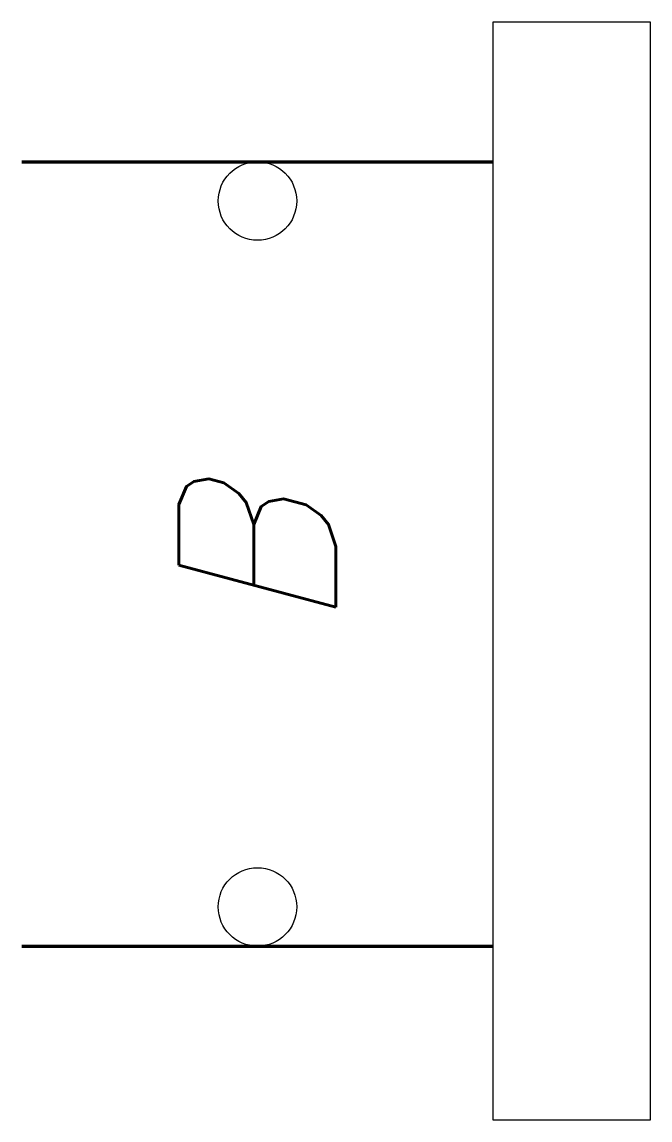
# Model space of a CAD drawing. Header units: millimetres. Extents: x 210 to 218, y 187.8 to 201.8.
import ezdxf
from ezdxf.enums import TextEntityAlignment as Align

# ---------------------------------------------------------------- set-up
doc = ezdxf.new("R2010")
doc.units = ezdxf.units.MM
doc.header["$MEASUREMENT"] = 0
doc.layers.get('0').update_dxf_attribs({"linetype": 'CONTINUOUS'})
doc.styles.add('ROMANS', font='romans')

msp = doc.modelspace()

# ---------------------------------------------------------------- linework, layer by layer
at = {"color": 4, "lineweight": 80}
for p, q in [((210, 200), (216, 200)), ((210, 190), (216, 190))]:
    msp.add_line(p, q, dxfattribs=at)
at = {"color": 4}
msp.add_line((216, 190), (216, 200), dxfattribs=at)
msp.add_lwpolyline([(216, 187.783), (216, 201.783), (218, 201.783), (218, 187.783)], close=True, dxfattribs=at)
for centre in [(213, 199.5), (213, 190.5)]:
    msp.add_circle(centre, 0.5, dxfattribs=at)

# ---------------------------------------------------------------- texts
at = {"color": 2, "style": 'ROMANS', "oblique": 15}
msp.add_attdef('B', text='', height=2, rotation=90, dxfattribs=at).set_placement((213, 194.88), align=Align.MIDDLE_CENTER)

doc.saveas('drawing.dxf')
